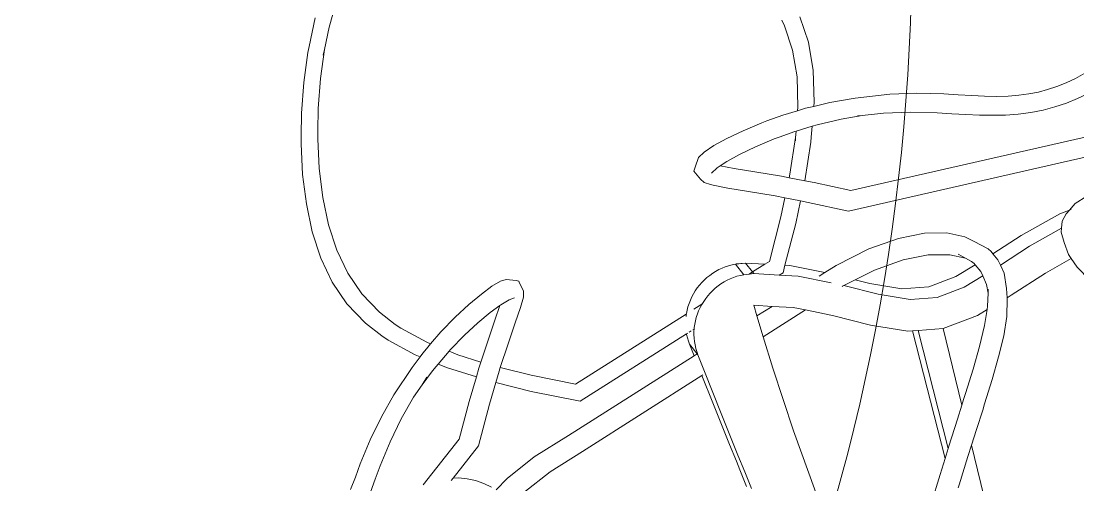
# Model space of a CAD drawing. Header units: millimetres. Extents: x 930469 to 1523124, y -120375 to 411163.
# Drawn here: x 1427093 to 1427715, y -41756 to -41483 of the extents above; entities that cross this region are included whole.
import ezdxf

# ---------------------------------------------------------------- set-up
doc = ezdxf.new("R2010")
doc.units = ezdxf.units.MM
doc.linetypes.add('HIDDEN', pattern=[0.75, 0.5, -0.25])
for name, color, linetype, lineweight in [('A-NET KHUAT', 8, 'HIDDEN', 0), ('A-NET THAY', 8, 'Continuous', 0), ('xr', 8, 'Continuous', 0)]:
    doc.layers.add(name, color=color, linetype=linetype, lineweight=lineweight)

# ---------------------------------------------------------------- blocks, each defined once
blk = doc.blocks.new('zzz')
at = {"layer": 'xr', "ltscale": 3}
for p, q in [((1234123.5, 16333.4), (1234087.7, 16331.6)), ((1234132.7, 16333.5), (1234123.5, 16333.4)), ((1234159.9, 16333), (1234132.7, 16333.5)), ((1234196, 16330.3), (1234159.9, 16333)), ((1234019.8, 16320.2), (1233988.9, 16310.2)), ((1234052.9, 16327.2), (1234019.8, 16320.2)), ((1234087.7, 16331.6), (1234052.9, 16327.2)), ((1234231.1, 16325.4), (1234196, 16330.3)), ((1234231.1, 16325.4), (1234238.4, 16323.9)), ((1234272.1, 16316.8), (1234238.4, 16323.9)), ((1233988.9, 16310.2), (1233960.6, 16296.8)), ((1234060.4, 16307.8), (1234028.2, 16301)), ((1234094.4, 16312), (1234060.4, 16307.8)), ((1234129.6, 16313.8), (1234094.4, 16312)), ((1234138.5, 16313.9), (1234129.6, 16313.8)), ((1234165.3, 16313.4), (1234138.5, 16313.9)), ((1234200.8, 16310.7), (1234165.3, 16313.4)), ((1234234.9, 16306), (1234200.8, 16310.7)), ((1234228, 16307.5), (1234234.9, 16306)), ((1233960.6, 16296.8), (1233935.1, 16279.5)), ((1234028.2, 16301), (1233998.4, 16291.3)), ((1234234.9, 16306), (1234261, 16300.5)), ((1234261, 16300.5), (1234291.9, 16291.6)), ((1233998.4, 16291.3), (1233971.2, 16278.5)), ((1233731, 16269.5), (1233716.4, 16275.1)), ((1233935.1, 16279.5), (1233912.5, 16257.7)), ((1233971.2, 16278.5), (1233946.9, 16261.9)), ((1233746.5, 16263.8), (1233731, 16269.5)), ((1233775, 16252), (1233746.5, 16263.8)), ((1233912.5, 16257.7), (1233897.4, 16238.2)), ((1233946.9, 16261.9), (1233925.3, 16241.2)), ((1233728.4, 16246), (1233713.3, 16251.8)), ((1233744.1, 16240.2), (1233728.4, 16246)), ((1233802.2, 16238.8), (1233775, 16252)), ((1233772.5, 16228.5), (1233744.1, 16240.2)), ((1233827.8, 16224.2), (1233802.2, 16238.8)), ((1233897.4, 16238.2), (1233892.5, 16230.9)), ((1233925.3, 16241.2), (1233910.9, 16222.6)), ((1233799.5, 16215.4), (1233772.5, 16228.5)), ((1233860.3, 16202.7), (1233827.8, 16224.2)), ((1233892.5, 16230.9), (1233875.1, 16198.9)), ((1233910.9, 16222.6), (1233906.5, 16216)), ((1233825, 16200.9), (1233799.5, 16215.4)), ((1233906.5, 16216), (1233889.8, 16185.3)), ((1233825, 16200.9), (1233839.9, 16191)), ((1233872.8, 16193.3), (1233860.3, 16202.7)), ((1233875.1, 16198.9), (1233872.8, 16193.3)), ((1233775.9, 16147.2), (1233721.8, 16189.7)), ((1233839.9, 16191), (1233856.3, 16178.7)), ((1233839.9, 16191), (1233848.6, 16185.2)), ((1233876.9, 16190.2), (1233872.8, 16193.3)), ((1233882.3, 16185.9), (1233876.9, 16190.2)), ((1233888, 16180.9), (1233882.3, 16185.9)), ((1233889.8, 16185.3), (1233888, 16180.9)), ((1233856.3, 16178.7), (1233861.4, 16174.5)), ((1233864.2, 16172.1), (1233859.6, 16161)), ((1233861.4, 16174.5), (1233864.2, 16172.1)), ((1233864.2, 16172.1), (1233879.2, 16159.2)), ((1233902, 16168.8), (1233888, 16180.9)), ((1233859.6, 16161), (1233849, 16127)), ((1233879.2, 16159.2), (1233875, 16148.9)), ((1233879.2, 16159.2), (1233880.9, 16157.7)), ((1233919.4, 16151.9), (1233902, 16168.8)), ((1233727.1, 16156.6), (1233729.9, 16154.4)), ((1233730, 16148.1), (1233729, 16137.9)), ((1233729.9, 16154.4), (1233730, 16148.1)), ((1233767.8, 16124.6), (1233729.9, 16154.4)), ((1233775.9, 16147.2), (1233820.2, 16135.4)), ((1233875, 16148.9), (1233866.4, 16121.7)), ((1233880.9, 16157.7), (1233898.1, 16141)), ((1233934.3, 16135.8), (1233919.4, 16151.9)), ((1233729, 16137.9), (1233726.9, 16127.9)), ((1233820.2, 16135.4), (1233849, 16127)), ((1233898.1, 16141), (1233912.8, 16125.1)), ((1233946.5, 16121.1), (1233934.3, 16135.8)), ((1233726.9, 16127.9), (1233723.6, 16118.2)), ((1233767.8, 16124.6), (1233816.8, 16111.6)), ((1233849, 16127), (1233859.4, 16123.9)), ((1233859.4, 16123.9), (1233866.4, 16121.7)), ((1233866.4, 16121.7), (1233891.2, 16113.6)), ((1233912.8, 16125.1), (1233924.8, 16110.6)), ((1233955.8, 16108.6), (1233946.5, 16121.1)), ((1233723.6, 16118.2), (1233719.3, 16109)), ((1233816.8, 16111.6), (1233842.4, 16104.1)), ((1233891.2, 16113.6), (1233915.9, 16105.1)), ((1233924.8, 16110.6), (1233933.3, 16099.2)), ((1233961.7, 16098.7), (1233955.8, 16108.6)), ((1233716.1, 16103.8), (1233729.5, 16090.8)), ((1233842.4, 16104.1), (1233832, 16062.5)), ((1233842.4, 16104.1), (1233856, 16100.1)), ((1233860, 16098.8), (1233851, 16062.4)), ((1233856, 16100.1), (1233860, 16098.8)), ((1233860, 16098.8), (1233887.9, 16089.7)), ((1233915.9, 16105.1), (1233933.3, 16099.2)), ((1233933.3, 16099.2), (1233934, 16098.3)), ((1233934, 16098.3), (1233939.8, 16088.5)), ((1233964, 16092), (1233961.7, 16098.7)), ((1233729.5, 16090.8), (1233754.7, 16058.9)), ((1233887.9, 16089.7), (1233912.7, 16081.2)), ((1233939.8, 16088.5), (1233942.1, 16081.9)), ((1233962.8, 16080), (1233964, 16092)), ((1233737.4, 16040), (1233713, 16071)), ((1233912.7, 16081.2), (1233930.9, 16074.9)), ((1233930.9, 16074.9), (1233943.1, 16071.6)), ((1233943.1, 16071.6), (1233949.9, 16071.5)), ((1233949.9, 16071.5), (1233960.8, 16076.5)), ((1233960.8, 16076.5), (1233961.7, 16077.1)), ((1233961.7, 16077.1), (1233962.8, 16080)), ((1233754.7, 16058.9), (1233780.1, 16018.5)), ((1233832, 16062.5), (1233820.4, 16004.6)), ((1233851, 16062.4), (1233840.5, 16010)), ((1233761.3, 16002.1), (1233737.4, 16040)), ((1233874, 15870.5), (1233780.1, 16018.5)), ((1233923.1, 15879.7), (1233840.5, 16010)), ((1233850.6, 15861.3), (1233761.3, 16002.1)), ((1233899.8, 15879.4), (1233820.4, 16004.6)), ((1233874, 15870.5), (1233887.5, 15875.8)), ((1233887.5, 15875.8), (1233876.2, 15867)), ((1233887.5, 15875.8), (1233891.3, 15877.2)), ((1233891.3, 15877.2), (1233895.2, 15878.4)), ((1233895.2, 15878.4), (1233899.2, 15879.3)), ((1233899.2, 15879.3), (1233899.8, 15879.4)), ((1233899.8, 15879.4), (1233900.7, 15877.9)), ((1233901.9, 15876.1), (1233903.2, 15874)), ((1233904.5, 15871.8), (1233905.4, 15870.4)), ((1233920.4, 15880), (1233923.1, 15879.7)), ((1233923.1, 15879.7), (1233923.4, 15879.3)), ((1233923.1, 15879.7), (1233923.7, 15879.6)), ((1233923.7, 15879.6), (1233927.7, 15878.8)), ((1233927.7, 15878.8), (1233931.7, 15877.7)), ((1233931.7, 15877.7), (1233935.7, 15876.4)), ((1233935.7, 15876.4), (1233939.5, 15874.9)), ((1233939.5, 15874.9), (1233943.3, 15873.2)), ((1233943.3, 15873.2), (1233947, 15871.2)), ((1233850.6, 15861.3), (1233818.5, 15848.5)), ((1233851.4, 15860), (1233850.6, 15861.3)), ((1233855.3, 15858.2), (1233875, 15866)), ((1233874, 15870.5), (1233876.2, 15867)), ((1233876.2, 15867), (1233875, 15866)), ((1233875, 15866), (1233876.5, 15866.6)), ((1233876.2, 15867), (1233876.5, 15866.6)), ((1233876.5, 15866.6), (1233878.8, 15867.4)), ((1233878.8, 15867.4), (1233882.7, 15868.5)), ((1233882.7, 15868.5), (1233886.7, 15869.4)), ((1233886.7, 15869.4), (1233890.7, 15870.1)), ((1233890.7, 15870.1), (1233894.8, 15870.5)), ((1233894.8, 15870.5), (1233898.9, 15870.7)), ((1233898.9, 15870.7), (1233903, 15870.6)), ((1233903, 15870.6), (1233905.4, 15870.4)), ((1233905.4, 15870.4), (1233907.1, 15870.3)), ((1233907.1, 15870.3), (1233911.2, 15869.7)), ((1233911.2, 15869.7), (1233915.2, 15868.9)), ((1233915.2, 15868.9), (1233919.2, 15867.9)), ((1233919.2, 15867.9), (1233923.2, 15866.6)), ((1233923.2, 15866.6), (1233927, 15865.1)), ((1233927, 15865.1), (1233930.8, 15863.4)), ((1233928.7, 15870.9), (1233934.6, 15861.5)), ((1233930.8, 15863.4), (1233934.5, 15861.4)), ((1233934.5, 15861.4), (1233938, 15859.2)), ((1233938, 15859.2), (1233941.5, 15856.8)), ((1233947, 15871.2), (1233950.5, 15869.1)), ((1233950.5, 15869.1), (1233953.9, 15866.7)), ((1233953.9, 15866.7), (1233957.2, 15864.1)), ((1233957.2, 15864.1), (1233960.4, 15861.3)), ((1233960.4, 15861.3), (1233963.3, 15858.4)), ((1234082.1, 15863.1), (1234078.2, 15858.7)), ((1234082.1, 15863.1), (1234091.3, 15870.8)), ((1234096.3, 15869.4), (1234091.3, 15870.8)), ((1234096.3, 15869.4), (1234107.7, 15865.4)), ((1234114, 15858.7), (1234107.7, 15865.4)), ((1233818.5, 15848.5), (1233788.9, 15836.6)), ((1233855.3, 15858.2), (1233806, 15838.6)), ((1233941.5, 15856.8), (1233944.7, 15854.3)), ((1233944.7, 15854.3), (1233947.9, 15851.5)), ((1233947.9, 15851.5), (1233950.8, 15848.6)), ((1233950.8, 15848.6), (1233953.6, 15845.5)), ((1233963.3, 15858.4), (1233966.1, 15855.3)), ((1233966.1, 15855.3), (1233968.7, 15852)), ((1233968.7, 15852), (1233971.1, 15848.6)), ((1233971.1, 15848.6), (1233973.4, 15845.1)), ((1234074.9, 15848), (1234071.6, 15830.7)), ((1234075.7, 15851.3), (1234074.9, 15848)), ((1234078.2, 15858.7), (1234075.7, 15851.3)), ((1234089.2, 15849.9), (1234095.4, 15843.3)), ((1234121.5, 15847.3), (1234114, 15858.7)), ((1234130, 15831.9), (1234121.5, 15847.3)), ((1233769.3, 15828.7), (1233788.9, 15836.6)), ((1233806, 15838.6), (1233776.4, 15826.8)), ((1233953.6, 15845.5), (1233956.2, 15842.2)), ((1233956.2, 15842.2), (1233958.7, 15838.8)), ((1233958.7, 15838.8), (1233960.9, 15835.2)), ((1233960.9, 15835.2), (1233962.9, 15831.6)), ((1233973.4, 15845.1), (1233975.4, 15841.4)), ((1233975.4, 15841.4), (1233977.2, 15837.6)), ((1233977.2, 15837.6), (1233978.7, 15833.8)), ((1234097.8, 15839.6), (1234094.7, 15823.2)), ((1234095.4, 15843.3), (1234097.8, 15839.6)), ((1234097.8, 15839.6), (1234102.7, 15832.1)), ((1233749.6, 15820.7), (1233769.3, 15828.7)), ((1233756.8, 15818.8), (1233776.4, 15826.8)), ((1233962.9, 15831.6), (1233964.7, 15827.8)), ((1233964.7, 15827.8), (1233966.2, 15823.9)), ((1233966.2, 15823.9), (1233967.6, 15820)), ((1233978.7, 15833.8), (1233980.1, 15829.8)), ((1233980.1, 15829.8), (1233981.2, 15825.8)), ((1233981.2, 15825.8), (1233982, 15821.7)), ((1234071.6, 15830.7), (1234067.6, 15806.4)), ((1234094.7, 15823.2), (1234090.8, 15799)), ((1234102.7, 15832.1), (1234111.1, 15816.9)), ((1234139.1, 15812.8), (1234130, 15831.9)), ((1233729.9, 15812.6), (1233720.1, 15808.6)), ((1233737.1, 15810.8), (1233727.3, 15806.8)), ((1233739.7, 15816.7), (1233729.9, 15812.6)), ((1233737.1, 15810.8), (1233756.8, 15818.8)), ((1233749.6, 15820.7), (1233739.7, 15816.7)), ((1233967.6, 15820), (1233968.7, 15816)), ((1233968.7, 15816), (1233969.5, 15811.9)), ((1233982, 15821.7), (1233969.5, 15811.9)), ((1233970.1, 15805.6), (1233969.5, 15811.9)), ((1233983.2, 15809.8), (1233972.7, 15801.6)), ((1233981.9, 15787), (1233983.2, 15809.8)), ((1233983.2, 15809.8), (1233982, 15821.7)), ((1233982, 15821.7), (1233982.1, 15821.1)), ((1233982.1, 15821.1), (1233983.2, 15809.8)), ((1234111.1, 15816.9), (1234120.2, 15798.1)), ((1234148.4, 15790.8), (1234139.1, 15812.8)), ((1233727.3, 15806.8), (1233717.4, 15802.8)), ((1233921, 15796.4), (1233933.4, 15800.2)), ((1233932.2, 15778.7), (1233933.4, 15800.2)), ((1233969, 15770.1), (1233970.7, 15800)), ((1233970.1, 15805.6), (1233972.7, 15801.6)), ((1233970.7, 15800), (1233970.1, 15805.6)), ((1233972.7, 15801.6), (1233970.7, 15800)), ((1233972.7, 15801.6), (1233981.9, 15787)), ((1234067.6, 15806.4), (1234062.2, 15774.9)), ((1234090.8, 15799), (1234085.4, 15767.7)), ((1234120.2, 15798.1), (1234129.4, 15776.3)), ((1233859.2, 15777.8), (1233896.4, 15789)), ((1233896.4, 15789), (1233921, 15796.4)), ((1233927.9, 15739.3), (1233896.4, 15789)), ((1233921, 15796.4), (1233932.2, 15778.7)), ((1233981.9, 15787), (1233985.2, 15781.8)), ((1234150.7, 15784.8), (1234148.4, 15790.8)), ((1234157.4, 15766), (1234150.7, 15784.8)), ((1233785.7, 15753.5), (1233859.2, 15777.8)), ((1233930.9, 15753.7), (1233932.2, 15778.7)), ((1233985.2, 15781.8), (1234037.5, 15768.3)), ((1234062.2, 15774.9), (1234060, 15763.5)), ((1234129.4, 15776.3), (1234131.6, 15770.4)), ((1233967.8, 15747.8), (1233969, 15770.1)), ((1233969, 15770.1), (1233971.8, 15765.7)), ((1233971.8, 15765.7), (1233980.6, 15763.5)), ((1233980.3, 15757.7), (1233980.6, 15763.5)), ((1233980.6, 15763.5), (1234029.7, 15750.8)), ((1234037.5, 15768.3), (1234060, 15763.5)), ((1234060, 15763.5), (1234056.4, 15745.1)), ((1234085.4, 15767.7), (1234083.6, 15758.5)), ((1234131.6, 15770.4), (1234138.2, 15752)), ((1234162.7, 15748.5), (1234157.4, 15766)), ((1234234.1, 15754.5), (1234262.8, 15764.1)), ((1234262.8, 15764.1), (1234269.3, 15767.1)), ((1233713, 15727.1), (1233785.7, 15753.5)), ((1233927.9, 15739.3), (1233930.9, 15753.7)), ((1233959.9, 15709), (1233967.8, 15747.8)), ((1233971.9, 15716.4), (1233980.3, 15757.7)), ((1234029.7, 15750.8), (1234056.4, 15745.1)), ((1234083.6, 15758.5), (1234080, 15740.1)), ((1234083.6, 15758.5), (1234087.8, 15757.6)), ((1234087.8, 15757.6), (1234131, 15750.9)), ((1234127.2, 15751.2), (1234131, 15750.9)), ((1234131, 15750.9), (1234138.7, 15750.3)), ((1234138.2, 15752), (1234138.7, 15750.3)), ((1234138.7, 15750.3), (1234144.4, 15731.4)), ((1234162.7, 15748.5), (1234167, 15748.1)), ((1234165.5, 15739.2), (1234162.7, 15748.5)), ((1234167, 15748.1), (1234202.4, 15749.2)), ((1234202.4, 15749.2), (1234234.1, 15754.5)), ((1233921.5, 15707.6), (1233927.9, 15739.3)), ((1234054.7, 15736.3), (1234044.4, 15688.5)), ((1234056.4, 15745.1), (1234054.7, 15736.3)), ((1234080, 15740.1), (1234077.9, 15729.1)), ((1234080, 15740.1), (1234080, 15740.1)), ((1234080, 15740.1), (1234125.5, 15733)), ((1234167.8, 15729.6), (1234165.5, 15739.2)), ((1234210.1, 15730.3), (1234243.4, 15735.9)), ((1234243.4, 15735.9), (1234273.3, 15746)), ((1233967.7, 15723), (1233971.9, 15716.4)), ((1234077.9, 15729.1), (1234068.5, 15685.8)), ((1234125.5, 15733), (1234131.4, 15732.4)), ((1234131.4, 15732.4), (1234144.4, 15731.4)), ((1234144.4, 15731.4), (1234146.2, 15725.5)), ((1234146.2, 15725.5), (1234152.9, 15697.4)), ((1234167.8, 15729.6), (1234172.9, 15729.2)), ((1234172.4, 15710.6), (1234167.8, 15729.6)), ((1234172.9, 15729.2), (1234210.1, 15730.3)), ((1233971.9, 15716.4), (1233980.3, 15703.2)), ((1234177.5, 15680.6), (1234172.4, 15710.6)), ((1233910.1, 15662.5), (1233921.5, 15707.6)), ((1233980.3, 15703.2), (1233999.8, 15664.7)), ((1234152.9, 15697.4), (1234157.2, 15672.5)), ((1233946.5, 15653.8), (1233956.7, 15694)), ((1233955.9, 15695.5), (1233955.5, 15696.2)), ((1233956.7, 15694), (1233955.9, 15695.5)), ((1233963.3, 15680.9), (1233956.7, 15694)), ((1234115.6, 15376.9), (1234044.4, 15688.5)), ((1234136.5, 15388), (1234068.5, 15685.8)), ((1233959, 15663.6), (1233963.3, 15680.9)), ((1233974.8, 15658.1), (1233963.3, 15680.9)), ((1234157.2, 15672.5), (1234156.6, 15678)), ((1234159.8, 15647.4), (1234157.2, 15672.5)), ((1234177.5, 15680.6), (1234178.8, 15670.7)), ((1233902.8, 15618.8), (1233910.1, 15662.5)), ((1233952.7, 15625.8), (1233959, 15663.6)), ((1233999.8, 15664.7), (1234012.3, 15629.8)), ((1234182, 15639.9), (1234178.8, 15670.7)), ((1233940.2, 15616), (1233946.5, 15653.8)), ((1233986.9, 15624.3), (1233974.8, 15658.1)), ((1234161, 15616), (1234159.8, 15647.4)), ((1234183.2, 15608.4), (1234182, 15639.9)), ((1233955, 15594.1), (1233952.7, 15625.8)), ((1233992.8, 15594.6), (1233986.9, 15624.3)), ((1234012.3, 15629.8), (1234018.3, 15599)), ((1233753.1, 15574.8), (1233903.2, 15613.1)), ((1233903.2, 15613.1), (1233902.8, 15618.8)), ((1233903.7, 15606.5), (1233903.2, 15613.1)), ((1233942.5, 15584.3), (1233940.2, 15616)), ((1234160.2, 15584.2), (1234161, 15616)), ((1233764.9, 15571.2), (1233903.7, 15606.5)), ((1233905.9, 15576.9), (1233903.7, 15606.5)), ((1234018.3, 15599), (1234018.6, 15572.8)), ((1234182.4, 15576.4), (1234183.2, 15608.4)), ((1233733.9, 15580.7), (1233699.4, 15591.2)), ((1233967.4, 15562.3), (1233955, 15594.1)), ((1233993, 15569.3), (1233992.8, 15594.6)), ((1233753.1, 15574.8), (1233733.9, 15580.7)), ((1233764.9, 15571.2), (1233753.1, 15574.8)), ((1233815.8, 15555), (1233905.9, 15576.9)), ((1233921.5, 15536.7), (1233905.9, 15576.9)), ((1233954.9, 15552.5), (1233942.5, 15584.3)), ((1234018.6, 15572.8), (1234014, 15551.5)), ((1234159.1, 15566.9), (1234160.2, 15584.2)), ((1234181.4, 15559.4), (1234182.4, 15576.4)), ((1233767.3, 15570.4), (1233764.9, 15571.2)), ((1233799.3, 15560.3), (1233767.3, 15570.4)), ((1233981.1, 15539.3), (1233967.4, 15562.3)), ((1233989, 15550.6), (1233993, 15569.3)), ((1234158.2, 15550.3), (1234159.1, 15566.9)), ((1233721.9, 15558.2), (1233718.2, 15559.3)), ((1233755.1, 15547.9), (1233721.9, 15558.2)), ((1233815.8, 15555), (1233799.3, 15560.3)), ((1233822.3, 15553), (1233815.8, 15555)), ((1233829.7, 15550.6), (1233822.3, 15553)), ((1233858.3, 15541.8), (1233829.7, 15550.6)), ((1233968.1, 15530.3), (1233954.9, 15552.5)), ((1233989, 15550.6), (1233985.2, 15543.7)), ((1233993.8, 15559.4), (1233989, 15550.6)), ((1234008.7, 15540.7), (1234014, 15551.5)), ((1234157.5, 15534.3), (1234158.2, 15550.3)), ((1234180.5, 15543.3), (1234181.4, 15559.4)), ((1233150.6, 15393.5), (1233768.7, 15543.6)), ((1233768.7, 15543.6), (1233755.1, 15547.9)), ((1233786.9, 15537.8), (1233768.7, 15543.6)), ((1233809.8, 15530.5), (1233786.9, 15537.8)), ((1233885, 15534.1), (1233858.3, 15541.8)), ((1233928.3, 15525.3), (1233921.5, 15536.7)), ((1233981.1, 15539.3), (1233973.2, 15532.6)), ((1233982.6, 15540.6), (1233981.1, 15539.3)), ((1233985.2, 15543.7), (1233982.6, 15540.6)), ((1234008.7, 15540.7), (1233999.8, 15524.2)), ((1234179.8, 15528.2), (1234180.5, 15543.3)), ((1233817.3, 15528.2), (1233809.8, 15530.5)), ((1233845.9, 15519.3), (1233817.3, 15528.2)), ((1233909.7, 15528.3), (1233885, 15534.1)), ((1233928.3, 15525.3), (1233909.7, 15528.3)), ((1233932.3, 15524.7), (1233928.3, 15525.3)), ((1233947.7, 15524.2), (1233932.3, 15524.7)), ((1233958.1, 15525.9), (1233947.7, 15524.2)), ((1233952.6, 15524.1), (1233947.7, 15524.2)), ((1233968.1, 15530.3), (1233958.1, 15525.9)), ((1233973.2, 15532.6), (1233968.1, 15530.3)), ((1233999.8, 15524.2), (1233996.8, 15520.7)), ((1234157.3, 15518.7), (1234157.5, 15534.3)), ((1234179.6, 15513.9), (1234179.8, 15528.2)), ((1233872.7, 15511.7), (1233845.9, 15519.3)), ((1233897.5, 15505.8), (1233872.7, 15511.7)), ((1233987.1, 15512.5), (1233980.8, 15509.7)), ((1233994, 15518.4), (1233987.1, 15512.5)), ((1233996.8, 15520.7), (1233994, 15518.4)), ((1234015.6, 15485.2), (1233994, 15518.4)), ((1234157.6, 15503.5), (1234157.3, 15518.7)), ((1234179.9, 15500.5), (1234179.6, 15513.9)), ((1233920.3, 15502.2), (1233897.5, 15505.8)), ((1233940.9, 15501.5), (1233920.3, 15502.2)), ((1233940.9, 15501.5), (1233942.4, 15501.6)), ((1233942.4, 15501.6), (1233953.1, 15502.5)), ((1233945.2, 15497), (1233942.4, 15501.6)), ((1233971.4, 15505.4), (1233953.1, 15502.5)), ((1233980.8, 15509.7), (1233971.4, 15505.4)), ((1234003.1, 15475.4), (1233980.8, 15509.7)), ((1234158.7, 15488.6), (1234157.6, 15503.5)), ((1234180.9, 15488), (1234179.9, 15500.5)), ((1233971.4, 15456.6), (1233945.2, 15497)), ((1234160.6, 15473.8), (1234158.7, 15488.6)), ((1234182.4, 15476.1), (1234180.9, 15488)), ((1234024.1, 15437.7), (1234003.1, 15475.4)), ((1234041, 15439.6), (1234015.6, 15485.2)), ((1234163.4, 15459.4), (1234160.6, 15473.8)), ((1234184.6, 15464.9), (1234182.4, 15476.1)), ((1234187.5, 15454), (1234184.6, 15464.9)), ((1233988.4, 15426.2), (1233971.4, 15456.6)), ((1234167.1, 15445.4), (1234163.4, 15459.4)), ((1234191.1, 15443.1), (1234187.5, 15454)), ((1234007.4, 15434.4), (1234019.4, 15438.1)), ((1234019.4, 15438.1), (1234024.1, 15437.7)), ((1234024.1, 15437.7), (1234032.4, 15437)), ((1234032.4, 15437), (1234041, 15432.1)), ((1234045.6, 15428.1), (1234041, 15439.6)), ((1234171.7, 15431.9), (1234167.1, 15445.4)), ((1234195.5, 15432.2), (1234191.1, 15443.1)), ((1233978.5, 15419.4), (1233988.4, 15426.2)), ((1233988.4, 15426.2), (1233993.3, 15429.6)), ((1233993.3, 15429.6), (1234007.4, 15434.4)), ((1234041, 15432.1), (1234045.6, 15428.1)), ((1234045.6, 15428.1), (1234050.6, 15423.9)), ((1234046.4, 15426.3), (1234045.8, 15427.8)), ((1234050.6, 15423.9), (1234053.2, 15421.4)), ((1234177, 15418.9), (1234171.7, 15431.9)), ((1234200.8, 15421.2), (1234195.5, 15432.2)), ((1233963.1, 15404.3), (1233978.5, 15419.4)), ((1234053.2, 15421.4), (1234062, 15407.8)), ((1234182.9, 15406.4), (1234177, 15418.9)), ((1234206.8, 15410), (1234200.8, 15421.2))]:
    blk.add_line(p, q, dxfattribs=at)

msp = doc.modelspace()

# ---------------------------------------------------------------- linework, layer by layer
at = {"layer": 'A-NET THAY', "ltscale": 3}
for radius in [1500, 1200]:
    msp.add_circle((1426417.73, -41437.41), radius, dxfattribs=at)

# ---------------------------------------------------------------- block references
at = {"layer": 'A-NET KHUAT', "xscale": 0.5, "yscale": 0.5, "zscale": 0.5, "rotation": 90}
msp.add_blockref('zzz', (1435424.69, -658616.87), dxfattribs=at)

doc.saveas('drawing.dxf')
